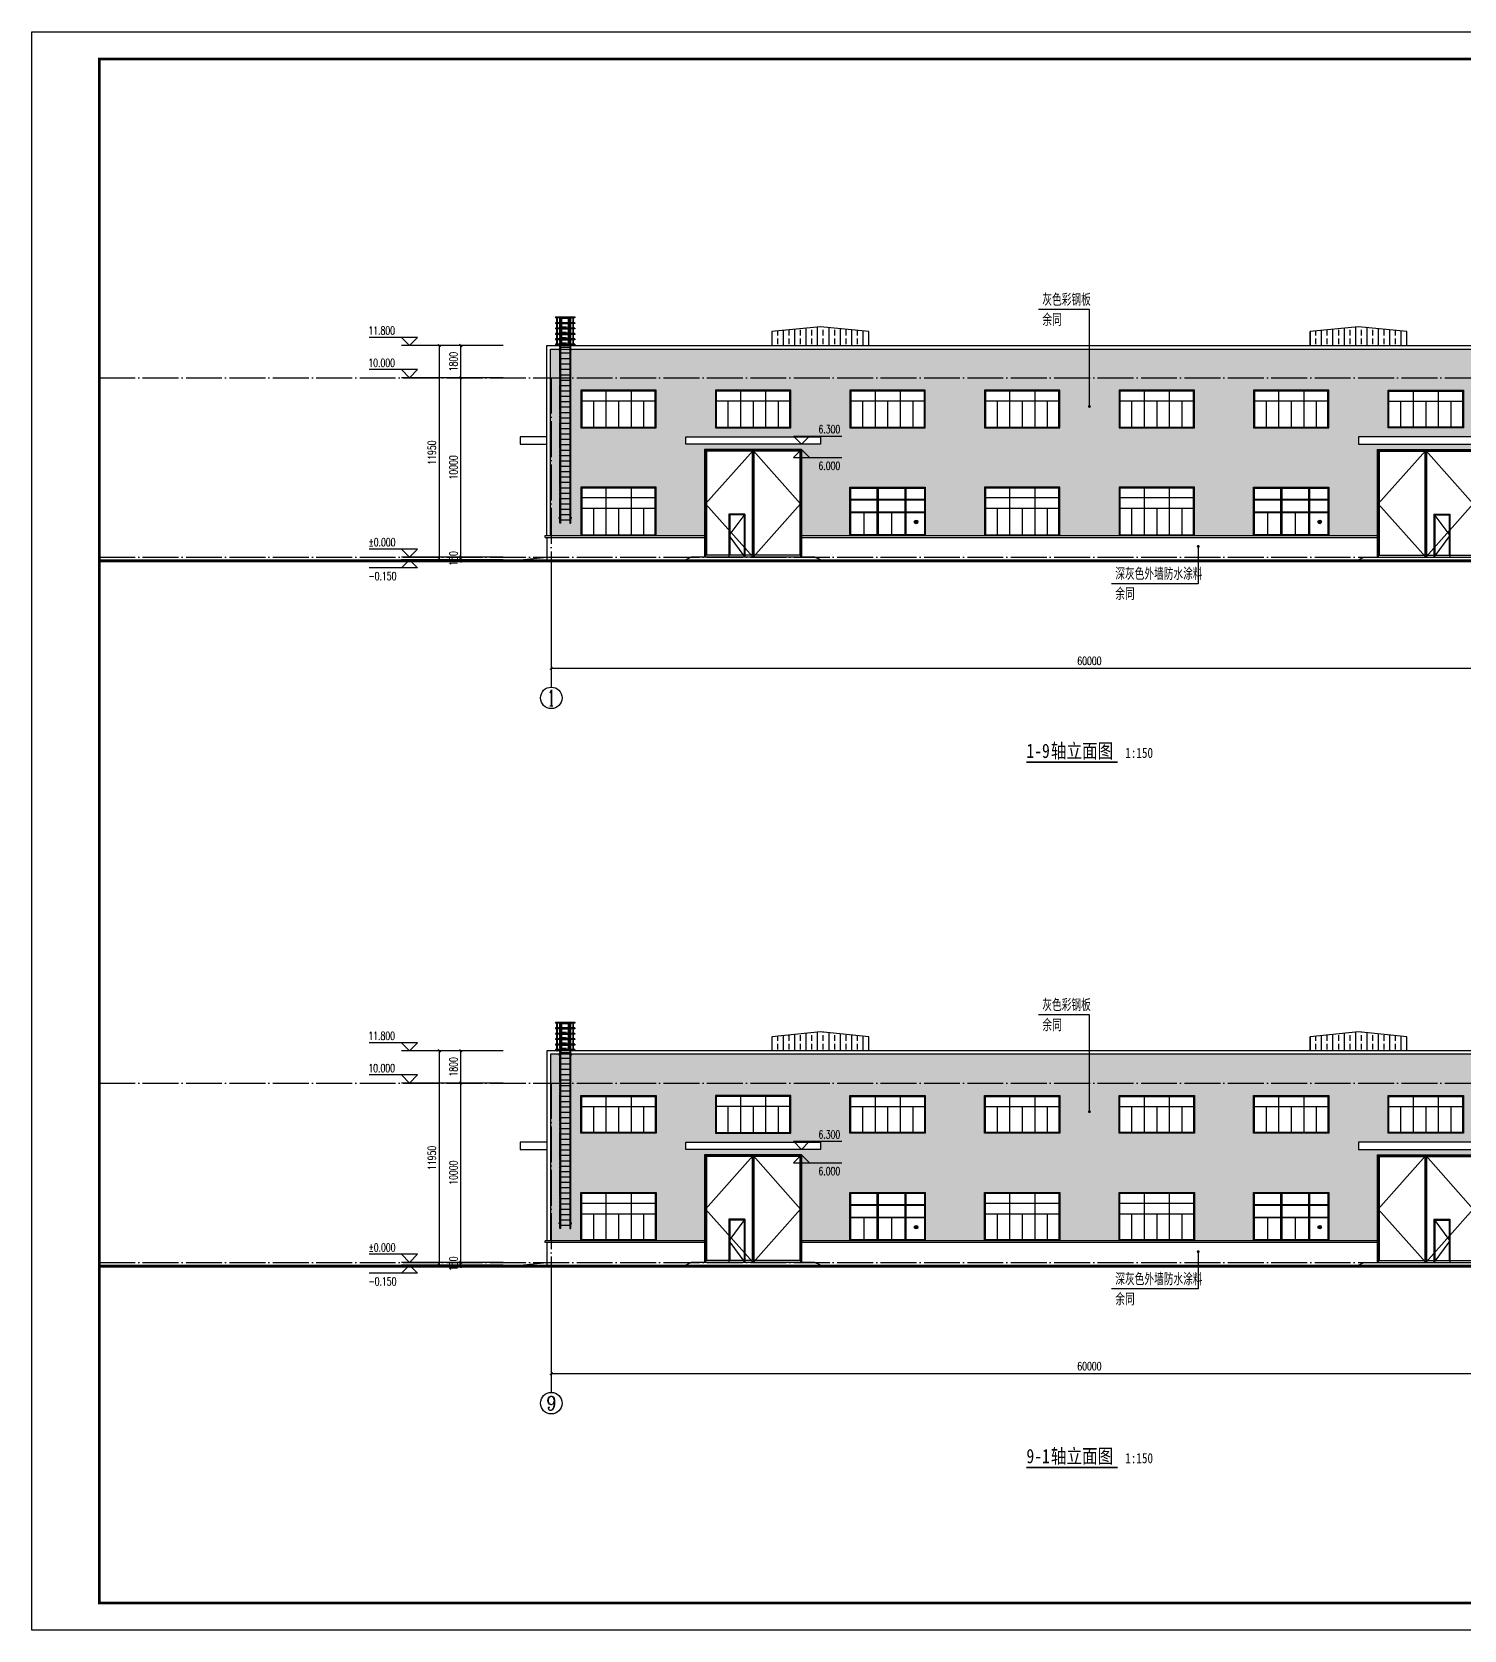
# Model space of a CAD drawing. Extents: x 14591016 to 15383666, y -730593 to -510197.
# Drawn here: x 15126366 to 15206200, y -662043 to -572943 of the extents above; entities that cross this region are included whole.
import ezdxf
from ezdxf.enums import TextEntityAlignment as Align

# ---------------------------------------------------------------- set-up
doc = ezdxf.new("R2010")
doc.units = 0
doc.header["$LTSCALE"] = 1000
doc.header["$MEASUREMENT"] = 0
doc.linetypes.add('DASHED', pattern=[0.75, 0.5, -0.25])
doc.linetypes.add('DOTE', pattern=[2.42, 2, -0.2, 0.02, -0.2])
for name, color, linetype in [('AXIS', 3, 'Continuous'), ('AXIS_TEXT', 7, 'Continuous'), ('DIM_LEAD', 3, 'Continuous'), ('DIM_SYMB', 3, 'Continuous'), ('DOTE', 1, 'DOTE'), ('PUB_DIM', 3, 'Continuous'), ('PUB_TEXT', 7, 'Continuous'), ('TK', 4, 'Continuous'), ('WINDOW', 4, 'Continuous'), ('填充', 251, 'Continuous')]:
    doc.layers.add(name, color=color, linetype=linetype)
doc.styles.add('_TCH_AXIS', font='COMPLEX', dxfattribs={"bigfont": 'GBCBIG'})
doc.styles.add('_TCH_DIM', font='SIMPLEX', dxfattribs={"bigfont": 'GBCBIG'})
doc.styles.add('_TCH_DIM_T3', font='SIMPLEX', dxfattribs={"width": 0.705882, "bigfont": 'GBCBIG'})
doc.styles.add('COMPLEX', font='COMPLEX')
doc.styles.add('YAYA', font='', dxfattribs={"width": 0.8, "height": 1})
doc.styles.get('YAYA').set_extended_font_data('SimSun')
doc.dimstyles.new('_TCH_ARCH&&150', dxfattribs={"dimtxt": 446.25, "dimasz": 150, "dimexe": 375, "dimexo": 450, "dimgap": 189.375, "dimtad": 1, "dimdec": 0, "dimzin": 0, "dimdsep": 46, "dimtxsty": '_TCH_DIM_T3', "dimblk": 'ARCHTICK', "dimcen": 0.09, "dimclrt": 7, "dimazin": 2, "dimtfac": 1, "dimtdec": 0, "dimtix": 1, "dimtmove": 2, "dimatfit": 3, "dimfxl": 0, "dimtolj": 1, "dimtzin": 0, "dimarcsym": 0})
pattern_1 = [(90, (0, 0), (-635, 6e-14), []), (90, (317.5, 317.5), (-635, 6e-14), [317.5, -158.75])]

# ---------------------------------------------------------------- blocks, each defined once
blk = doc.blocks.new('1111')
blk.add_lwpolyline([(-4200, 0), (0, 0), (0, -2700), (-4200, -2700)], close=True)
at = {"layer": 'WINDOW'}
for p, q in [((-4150, -600), (-50, -600)), ((-2800, -50), (-2800, -2650)), ((-1400, -50), (-1400, -2650)), ((-4150, -1200), (-50, -1200)), ((-3500, -1200), (-3500, -2650)), ((-2100, -1200), (-2100, -2650)), ((-700, -1200), (-700, -2650))]:
    blk.add_line(p, q, dxfattribs=at)
blk.add_lwpolyline([(-4150, -50), (-50, -50), (-50, -2650), (-4150, -2650)], close=True, dxfattribs=at)
blk = doc.blocks.new('222222')
blk.add_lwpolyline([(-4200, 0), (0, 0), (0, -2100), (-4200, -2100)], close=True)
at = {"layer": 'WINDOW'}
for p, q in [((-4150, -600), (-50, -600)), ((-3500, -600), (-3500, -2050)), ((-2800, -50), (-2800, -2050)), ((-2100, -600), (-2100, -2050)), ((-1400, -50), (-1400, -2050)), ((-700, -600), (-700, -2050))]:
    blk.add_line(p, q, dxfattribs=at)
blk.add_lwpolyline([(-4150, -50), (-50, -50), (-50, -2050), (-4150, -2050)], close=True, dxfattribs=at)
blk = doc.blocks.new('A$C6FA958B4')
for p, q in [((-474, 38771), (4926, 38771)), ((-474, 38771), (-474, 32771)), ((4926, 38771), (4926, 32771))]:
    blk.add_line(p, q)
at = {"color": 4}
for p, q in [((-424, 38721), (4876, 38721)), ((-424, 38721), (-424, 32771)), ((-374, 38671), (2176, 38671)), ((-374, 38671), (-374, 32871)), ((2176, 38671), (2176, 32871)), ((2226, 38721), (2226, 32771)), ((2276, 38671), (2276, 35171)), ((2276, 38671), (4826, 38671)), ((4826, 38671), (4826, 32871)), ((4876, 38721), (4876, 32771)), ((2276, 35171), (2276, 32871)), ((2676, 35171), (3576, 35171)), ((2676, 35171), (2676, 32771)), ((2726, 35121), (3526, 35121)), ((2726, 35121), (2726, 32871)), ((3526, 35121), (3526, 32871)), ((3576, 35171), (3576, 32771)), ((-1224, 32771), (5676, 32771)), ((-374, 32871), (2176, 32871)), ((2276, 32871), (2676, 32871)), ((2726, 32871), (3226, 32871)), ((3226, 32871), (3526, 32871)), ((3576, 32871), (4826, 32871))]:
    blk.add_line(p, q, dxfattribs=at)
at = {"ltscale": 0.5}
blk.add_lwpolyline([(-1524, 39071), (5976, 39071), (5976, 39471), (-1524, 39471)], close=True, dxfattribs=at)
at = {"color": 4}
for points in [[(2226, 38721), (-424, 35746), (2226, 32771), (4876, 35746), (2226, 38721)], [(2676, 35171), (3576, 33971), (2676, 32771)]]:
    blk.add_lwpolyline(points, dxfattribs=at)
blk.add_lwpolyline([(-1524, 32621), (-1224, 32771), (5676, 32771), (5976, 32621)])
blk = doc.blocks.new('ertetrtew')
for p, q in [((15134773, -236002), (15135841, -236002)), ((15134773, -236002), (15134773, -236059)), ((15135841, -236059), (15134773, -236059)), ((15134842, -236334), (15134842, -236059)), ((15134872, -236334), (15134872, -236059)), ((15135000, -236002), (15135000, -237671)), ((15135057, -237671), (15135057, -236002)), ((15135089, -236334), (15135089, -236059)), ((15135119, -236334), (15135119, -236059)), ((15135495, -236334), (15135495, -236059)), ((15135525, -236334), (15135525, -236059)), ((15135557, -236002), (15135557, -237671)), ((15135614, -237671), (15135614, -236002)), ((15135742, -236334), (15135742, -236059)), ((15135772, -236334), (15135772, -236059)), ((15135841, -236002), (15135841, -236059)), ((15135841, -236334), (15134773, -236334)), ((15134773, -236334), (15134773, -236384)), ((15135841, -236384), (15134773, -236384)), ((15135841, -236634), (15134773, -236634)), ((15134773, -236634), (15134773, -236684)), ((15135841, -236684), (15134773, -236684)), ((15135841, -236934), (15134773, -236934)), ((15134773, -236934), (15134773, -236984)), ((15135841, -236984), (15134773, -236984)), ((15134842, -236634), (15134842, -236384)), ((15134842, -236934), (15134842, -236684)), ((15134842, -237234), (15134842, -236984)), ((15134872, -236634), (15134872, -236384)), ((15134872, -236934), (15134872, -236684)), ((15134872, -237234), (15134872, -236984)), ((15135089, -236634), (15135089, -236384)), ((15135089, -236934), (15135089, -236684)), ((15135089, -237234), (15135089, -236984)), ((15135119, -236634), (15135119, -236384)), ((15135119, -236934), (15135119, -236684)), ((15135119, -237234), (15135119, -236984)), ((15135495, -236634), (15135495, -236384)), ((15135495, -236934), (15135495, -236684)), ((15135495, -237234), (15135495, -236984)), ((15135525, -236634), (15135525, -236384)), ((15135525, -236934), (15135525, -236684)), ((15135525, -237234), (15135525, -236984)), ((15135742, -236634), (15135742, -236384)), ((15135742, -236934), (15135742, -236684)), ((15135742, -237234), (15135742, -236984)), ((15135772, -236634), (15135772, -236384)), ((15135772, -236934), (15135772, -236684)), ((15135772, -237234), (15135772, -236984)), ((15135841, -236334), (15135841, -236384)), ((15135841, -236634), (15135841, -236684)), ((15135841, -236934), (15135841, -236984)), ((15135841, -237234), (15134773, -237234)), ((15134773, -237234), (15134773, -237284)), ((15135841, -237284), (15134773, -237284)), ((15135841, -237534), (15134773, -237534)), ((15134773, -237534), (15134773, -237584)), ((15135841, -237584), (15134773, -237584)), ((15134842, -237534), (15134842, -237284)), ((15134842, -237602), (15134842, -237584)), ((15134842, -237602), (15134872, -237602)), ((15134872, -237534), (15134872, -237284)), ((15134872, -237602), (15134872, -237584)), ((15135000, -237671), (15135000, -247514)), ((15135057, -247515), (15135057, -237671)), ((15135089, -237534), (15135089, -237284)), ((15135089, -237602), (15135089, -237584)), ((15135089, -237602), (15135119, -237602)), ((15135119, -237534), (15135119, -237284)), ((15135119, -237602), (15135119, -237584)), ((15135495, -237534), (15135495, -237284)), ((15135495, -237602), (15135495, -237584)), ((15135525, -237602), (15135495, -237602)), ((15135525, -237534), (15135525, -237284)), ((15135525, -237602), (15135525, -237584)), ((15135557, -237671), (15135557, -247515)), ((15135614, -247514), (15135614, -237671)), ((15135742, -237534), (15135742, -237284)), ((15135742, -237602), (15135742, -237584)), ((15135772, -237602), (15135742, -237602)), ((15135772, -237534), (15135772, -237284)), ((15135772, -237602), (15135772, -237584)), ((15135841, -237234), (15135841, -237284)), ((15135841, -237534), (15135841, -237584)), ((15135057, -247515), (15135001, -247515)), ((15135557, -247515), (15135613, -247515))]:
    blk.add_line(p, q)
at = {"linetype": 'DASHED', "ltscale": 0.1}
for p, q in [((15134773, -236009), (15135841, -236009)), ((15135007, -237671), (15135007, -236002)), ((15135607, -236002), (15135607, -237671)), ((15135000, -236384), (15135000, -236634)), ((15135000, -236684), (15135000, -236934)), ((15135000, -236984), (15135000, -237234)), ((15135007, -236384), (15135007, -236634)), ((15135007, -236684), (15135007, -236934)), ((15135007, -236984), (15135007, -237234)), ((15135057, -236384), (15135057, -236634)), ((15135057, -236684), (15135057, -236934)), ((15135057, -236984), (15135057, -237234)), ((15135557, -236384), (15135557, -236634)), ((15135557, -236684), (15135557, -236934)), ((15135557, -236984), (15135557, -237234)), ((15135607, -236384), (15135607, -236634)), ((15135607, -236684), (15135607, -236934)), ((15135607, -236984), (15135607, -237234)), ((15135614, -236634), (15135614, -236384)), ((15135614, -236934), (15135614, -236684)), ((15135614, -237234), (15135614, -236984)), ((15135000, -237284), (15135000, -237534)), ((15135007, -237284), (15135007, -237534)), ((15135007, -247515), (15135007, -237671)), ((15135057, -237284), (15135057, -237534)), ((15135557, -237284), (15135557, -237534)), ((15135607, -237284), (15135607, -237534)), ((15135607, -237671), (15135607, -247515)), ((15135614, -237534), (15135614, -237284))]:
    blk.add_line(p, q, dxfattribs=at)
for points in [[(15134939, -236053), (15134983, -236053), (15134983, -236123)], [(15135557, -236103), (15135057, -236103)], [(15135673, -236053), (15135629, -236053), (15135629, -236123)], [(15135557, -236403), (15135057, -236403)], [(15135089, -236584), (15135057, -236584)], [(15135557, -236703), (15135057, -236703)], [(15135089, -236884), (15135057, -236884)], [(15135557, -237003), (15135057, -237003)], [(15135557, -236584), (15135525, -236584)], [(15135557, -236884), (15135525, -236884)], [(15134939, -237822), (15134983, -237822), (15134983, -237892)], [(15135089, -237184), (15135057, -237184)], [(15135557, -237303), (15135057, -237303)], [(15135089, -237484), (15135057, -237484)], [(15135557, -237603), (15135057, -237603)], [(15135557, -237603), (15135057, -237603)], [(15135557, -237714), (15135057, -237714)], [(15135557, -237184), (15135525, -237184)], [(15135557, -237484), (15135525, -237484)], [(15135673, -237822), (15135629, -237822), (15135629, -237892)], [(15135557, -238034), (15135057, -238034)], [(15135557, -238353), (15135057, -238353)], [(15135557, -238653), (15135057, -238653)], [(15135557, -238953), (15135057, -238953)], [(15135557, -239253), (15135057, -239253)], [(15135557, -239553), (15135057, -239553)], [(15135557, -239853), (15135057, -239853)], [(15135557, -240153), (15135057, -240153)], [(15135557, -240453), (15135057, -240453)], [(15135557, -240753), (15135057, -240753)], [(15135557, -241053), (15135057, -241053)], [(15135557, -241353), (15135057, -241353)], [(15135557, -241653), (15135057, -241653)], [(15135557, -241953), (15135057, -241953)], [(15135557, -242253), (15135057, -242253)], [(15135557, -242553), (15135057, -242553)], [(15135557, -242853), (15135057, -242853)], [(15135557, -243153), (15135057, -243153)], [(15135557, -243453), (15135057, -243453)], [(15135557, -243753), (15135057, -243753)], [(15135557, -244053), (15135057, -244053)], [(15135557, -244353), (15135057, -244353)], [(15135557, -244653), (15135057, -244653)], [(15135557, -244953), (15135057, -244953)], [(15135557, -245253), (15135057, -245253)], [(15135557, -245553), (15135057, -245553)], [(15135557, -245853), (15135057, -245853)], [(15135557, -246153), (15135057, -246153)], [(15135557, -246453), (15135057, -246453)], [(15135557, -246753), (15135057, -246753)], [(15134939, -247216), (15134983, -247216), (15134983, -247286)], [(15135557, -247053), (15135057, -247053)], [(15135557, -247353), (15135057, -247353)], [(15135673, -247216), (15135629, -247216), (15135629, -247286)]]:
    blk.add_lwpolyline(points)
for points in [[(15135495, -236584), (15135119, -236584)], [(15135495, -236884), (15135119, -236884)], [(15135495, -237184), (15135119, -237184)], [(15135495, -237484), (15135119, -237484)]]:
    blk.add_lwpolyline(points, dxfattribs=at)
for centre, start, end in [((15135001, -247514), 180, 270), ((15135613, -247514), 270, 0)]:
    blk.add_arc(centre, 1, start, end)
blk = doc.blocks.new('GeYuanFrame_28301341', base_point=(20.09, 4.53))
at = {"layer": 'TK'}
blk.add_lwpolyline([(20.09, 4.53), (20.09, 598.53), (861.09, 598.53), (861.09, 4.53)], close=True, dxfattribs=at)
at = {"layer": 'TK', "const_width": 1}
blk.add_lwpolyline([(45.09, 588.53), (851.09, 588.53), (851.09, 14.53), (45.09, 14.53)], close=True, dxfattribs=at)
blk = doc.blocks.new('_ArchTick')
at = {"color": 0, "linetype": 'ByBlock', "const_width": 0.4}
blk.add_lwpolyline([(-0.5, -0.5), (0.5, 0.5)], dxfattribs=at)
blk = doc.blocks.new('*D103')
at = {"layer": 'Defpoints', "color": 0}
for p in [(15150276, -602221), (15153076, -602221), (15153076, -602371)]:
    blk.add_point(p, dxfattribs=at)
at = {"layer": 'PUB_DIM', "color": 0, "lineweight": -2}
for p, q in [((15152626, -602221), (15149901, -602221)), ((15150276, -602221), (15150276, -602071)), ((15150276, -602371), (15150276, -602221)), ((15152626, -602371), (15149901, -602371)), ((15150276, -602371), (15150276, -602521))]:
    blk.add_line(p, q, dxfattribs=at)
at = {"layer": 'PUB_DIM', "color": 0, "lineweight": -2, "xscale": 150, "yscale": 150, "zscale": 150}
for p, rotation in [((15150276, -602221), 270), ((15150276, -602371), 90)]:
    blk.add_blockref('_ArchTick', p, dxfattribs=dict(at, rotation=rotation))
at = {"layer": 'PUB_DIM', "color": 7, "insert": (15149864, -602296), "char_height": 446.2, "attachment_point": 5, "rotation": 90, "style": '_TCH_DIM_T3'}
blk.add_mtext('\\A1;150', dxfattribs=at)
blk = doc.blocks.new('*D104')
at = {"layer": 'Defpoints', "color": 0}
for p in [(15150276, -592221), (15153076, -592221), (15153076, -602221)]:
    blk.add_point(p, dxfattribs=at)
at = {"layer": 'PUB_DIM', "color": 0, "lineweight": -2}
for p, q in [((15152626, -592221), (15149901, -592221)), ((15150276, -602221), (15150276, -592221)), ((15152626, -602221), (15149901, -602221))]:
    blk.add_line(p, q, dxfattribs=at)
at = {"layer": 'PUB_DIM', "color": 0, "lineweight": -2, "xscale": 150, "yscale": 150, "zscale": 150}
for p, rotation in [((15150276, -592221), 90), ((15150276, -602221), 270)]:
    blk.add_blockref('_ArchTick', p, dxfattribs=dict(at, rotation=rotation))
at = {"layer": 'PUB_DIM', "color": 7, "insert": (15149864, -597221), "char_height": 446.2, "attachment_point": 5, "rotation": 90, "style": '_TCH_DIM_T3'}
blk.add_mtext('\\A1;10000', dxfattribs=at)
blk = doc.blocks.new('*D105')
at = {"layer": 'Defpoints', "color": 0}
for p in [(15150276, -590421), (15153076, -590421), (15153076, -592221)]:
    blk.add_point(p, dxfattribs=at)
at = {"layer": 'PUB_DIM', "color": 0, "lineweight": -2}
for p, q in [((15152626, -590421), (15149901, -590421)), ((15150276, -592221), (15150276, -590421)), ((15152626, -592221), (15149901, -592221))]:
    blk.add_line(p, q, dxfattribs=at)
at = {"layer": 'PUB_DIM', "color": 0, "lineweight": -2, "xscale": 150, "yscale": 150, "zscale": 150}
for p, rotation in [((15150276, -590421), 90), ((15150276, -592221), 270)]:
    blk.add_blockref('_ArchTick', p, dxfattribs=dict(at, rotation=rotation))
at = {"layer": 'PUB_DIM', "color": 7, "insert": (15149864, -591321), "char_height": 446.2, "attachment_point": 5, "rotation": 90, "style": '_TCH_DIM_T3'}
blk.add_mtext('\\A1;1800', dxfattribs=at)
blk = doc.blocks.new('*D106')
at = {"layer": 'Defpoints', "color": 0}
for p in [(15149076, -590421), (15153076, -590421), (15153076, -602371)]:
    blk.add_point(p, dxfattribs=at)
at = {"layer": 'PUB_DIM', "color": 0, "lineweight": -2}
for p, q in [((15152626, -590421), (15148701, -590421)), ((15149076, -602371), (15149076, -590421)), ((15152626, -602371), (15148701, -602371))]:
    blk.add_line(p, q, dxfattribs=at)
at = {"layer": 'PUB_DIM', "color": 0, "lineweight": -2, "xscale": 150, "yscale": 150, "zscale": 150}
for p, rotation in [((15149076, -590421), 90), ((15149076, -602371), 270)]:
    blk.add_blockref('_ArchTick', p, dxfattribs=dict(at, rotation=rotation))
at = {"layer": 'PUB_DIM', "color": 7, "insert": (15148664, -596396), "char_height": 446.2, "attachment_point": 5, "rotation": 90, "style": '_TCH_DIM_T3'}
blk.add_mtext('\\A1;11950', dxfattribs=at)
blk = doc.blocks.new('_AXISO')
blk.add_circle((0, 0), 0.5)
at = {"layer": 'AXIS_TEXT', "style": 'COMPLEX', "width": 1.041667}
blk.add_attdef('A', text='', height=0.56, dxfattribs=at).set_placement((-0.25, -0.28), (0.25, -0.28), align=Align.FIT)
blk = doc.blocks.new('*D107')
at = {"layer": 'AXIS', "color": 0, "lineweight": -2}
for p, q in [((15155316, -603921), (15155316, -608796)), ((15215316, -603921), (15215316, -608796)), ((15155316, -608421), (15215316, -608421))]:
    blk.add_line(p, q, dxfattribs=at)
at = {"layer": 'Defpoints', "color": 0}
for p in [(15155316, -603471), (15215316, -603471), (15215316, -608421)]:
    blk.add_point(p, dxfattribs=at)
at = {"layer": 'AXIS', "color": 0, "lineweight": -2, "xscale": 150, "yscale": 150, "zscale": 150, "rotation": 180}
blk.add_blockref('_ArchTick', (15155316, -608421), dxfattribs=at)
at = {"layer": 'AXIS', "color": 0, "lineweight": -2, "xscale": 150, "yscale": 150, "zscale": 150}
blk.add_blockref('_ArchTick', (15215316, -608421), dxfattribs=at)
at = {"layer": 'AXIS', "color": 7, "insert": (15185316, -608008), "char_height": 446.2, "attachment_point": 5, "style": '_TCH_DIM_T3'}
blk.add_mtext('\\A1;60000', dxfattribs=at)
blk = doc.blocks.new('*D108')
at = {"layer": 'Defpoints', "color": 0}
for p in [(15150276, -641544), (15153076, -641544), (15153076, -641694)]:
    blk.add_point(p, dxfattribs=at)
at = {"layer": 'PUB_DIM', "color": 0, "lineweight": -2}
for p, q in [((15150276, -641544), (15150276, -641394)), ((15152626, -641544), (15149901, -641544)), ((15152626, -641694), (15149901, -641694)), ((15150276, -641694), (15150276, -641544)), ((15150276, -641694), (15150276, -641844))]:
    blk.add_line(p, q, dxfattribs=at)
at = {"layer": 'PUB_DIM', "color": 0, "lineweight": -2, "xscale": 150, "yscale": 150, "zscale": 150}
for p, rotation in [((15150276, -641544), 270), ((15150276, -641694), 90)]:
    blk.add_blockref('_ArchTick', p, dxfattribs=dict(at, rotation=rotation))
at = {"layer": 'PUB_DIM', "color": 7, "insert": (15149864, -641619), "char_height": 446.2, "attachment_point": 5, "rotation": 90, "style": '_TCH_DIM_T3'}
blk.add_mtext('\\A1;150', dxfattribs=at)
blk = doc.blocks.new('*D109')
at = {"layer": 'Defpoints', "color": 0}
for p in [(15150276, -631544), (15153076, -631544), (15153076, -641544)]:
    blk.add_point(p, dxfattribs=at)
at = {"layer": 'PUB_DIM', "color": 0, "lineweight": -2}
for p, q in [((15152626, -631544), (15149901, -631544)), ((15150276, -641544), (15150276, -631544)), ((15152626, -641544), (15149901, -641544))]:
    blk.add_line(p, q, dxfattribs=at)
at = {"layer": 'PUB_DIM', "color": 0, "lineweight": -2, "xscale": 150, "yscale": 150, "zscale": 150}
for p, rotation in [((15150276, -631544), 90), ((15150276, -641544), 270)]:
    blk.add_blockref('_ArchTick', p, dxfattribs=dict(at, rotation=rotation))
at = {"layer": 'PUB_DIM', "color": 7, "insert": (15149864, -636544), "char_height": 446.2, "attachment_point": 5, "rotation": 90, "style": '_TCH_DIM_T3'}
blk.add_mtext('\\A1;10000', dxfattribs=at)
blk = doc.blocks.new('*D110')
at = {"layer": 'Defpoints', "color": 0}
for p in [(15150276, -629744), (15153076, -629744), (15153076, -631544)]:
    blk.add_point(p, dxfattribs=at)
at = {"layer": 'PUB_DIM', "color": 0, "lineweight": -2}
for p, q in [((15152626, -629744), (15149901, -629744)), ((15150276, -631544), (15150276, -629744)), ((15152626, -631544), (15149901, -631544))]:
    blk.add_line(p, q, dxfattribs=at)
at = {"layer": 'PUB_DIM', "color": 0, "lineweight": -2, "xscale": 150, "yscale": 150, "zscale": 150}
for p, rotation in [((15150276, -629744), 90), ((15150276, -631544), 270)]:
    blk.add_blockref('_ArchTick', p, dxfattribs=dict(at, rotation=rotation))
at = {"layer": 'PUB_DIM', "color": 7, "insert": (15149864, -630644), "char_height": 446.2, "attachment_point": 5, "rotation": 90, "style": '_TCH_DIM_T3'}
blk.add_mtext('\\A1;1800', dxfattribs=at)
blk = doc.blocks.new('*D111')
at = {"layer": 'Defpoints', "color": 0}
for p in [(15149076, -629744), (15153076, -629744), (15153076, -641694)]:
    blk.add_point(p, dxfattribs=at)
at = {"layer": 'PUB_DIM', "color": 0, "lineweight": -2}
for p, q in [((15152626, -629744), (15148701, -629744)), ((15149076, -641694), (15149076, -629744)), ((15152626, -641694), (15148701, -641694))]:
    blk.add_line(p, q, dxfattribs=at)
at = {"layer": 'PUB_DIM', "color": 0, "lineweight": -2, "xscale": 150, "yscale": 150, "zscale": 150}
for p, rotation in [((15149076, -629744), 90), ((15149076, -641694), 270)]:
    blk.add_blockref('_ArchTick', p, dxfattribs=dict(at, rotation=rotation))
at = {"layer": 'PUB_DIM', "color": 7, "insert": (15148664, -635719), "char_height": 446.2, "attachment_point": 5, "rotation": 90, "style": '_TCH_DIM_T3'}
blk.add_mtext('\\A1;11950', dxfattribs=at)
blk = doc.blocks.new('*D112')
at = {"layer": 'AXIS', "color": 0, "lineweight": -2}
for p, q in [((15155316, -643244), (15155316, -648119)), ((15215316, -643244), (15215316, -648119)), ((15155316, -647744), (15215316, -647744))]:
    blk.add_line(p, q, dxfattribs=at)
at = {"layer": 'Defpoints', "color": 0}
for p in [(15155316, -642794), (15215316, -642794), (15215316, -647744)]:
    blk.add_point(p, dxfattribs=at)
at = {"layer": 'AXIS', "color": 0, "lineweight": -2, "xscale": 150, "yscale": 150, "zscale": 150, "rotation": 180}
blk.add_blockref('_ArchTick', (15155316, -647744), dxfattribs=at)
at = {"layer": 'AXIS', "color": 0, "lineweight": -2, "xscale": 150, "yscale": 150, "zscale": 150}
blk.add_blockref('_ArchTick', (15215316, -647744), dxfattribs=at)
at = {"layer": 'AXIS', "color": 7, "insert": (15185316, -647331), "char_height": 446.2, "attachment_point": 5, "style": '_TCH_DIM_T3'}
blk.add_mtext('\\A1;60000', dxfattribs=at)

msp = doc.modelspace()

# ---------------------------------------------------------------- hatches: boundary and pattern name
for points in [[(15175753.6, -600258.2, 1), (15175553.6, -600258.2, 1)], [(15198253.6, -600258.2, 1), (15198053.6, -600258.2, 1)], [(15175753.6, -639581.4, 1), (15175553.6, -639581.4, 1)], [(15198253.6, -639581.4, 1), (15198053.6, -639581.4, 1)]]:
    msp.add_hatch(color=1).paths.add_polyline_path(points)
at = {"layer": '填充'}
h = msp.add_hatch(dxfattribs=at)
h.set_pattern_fill('ANSI33,_O', color=251, scale=200, angle=45)
h.set_pattern_definition([(90, (16568434.4, 679016.9), (635, 6e-14), []), (90, (16568116.9, 679334.4), (635, 6e-14), [317.5, -158.75])])
h.paths.add_polyline_path([(15170316.1, -589374.5), (15173016.1, -589644.5), (15173016.1, -590420.7), (15167616.1, -590420.7), (15167616.1, -589644.5)])
h = msp.add_hatch(dxfattribs=at)
h.set_pattern_fill('ANSI33,_O', color=251, scale=200, angle=45)
h.set_pattern_definition([(90, (16598434.4, 679016.9), (635, 6e-14), []), (90, (16598116.9, 679334.4), (635, 6e-14), [317.5, -158.75])])
h.paths.add_polyline_path([(15200316.1, -589374.5), (15203016.1, -589644.5), (15203016.1, -590420.7), (15197616.1, -590420.7), (15197616.1, -589644.5)])
h = msp.add_hatch(dxfattribs=at)
h.set_pattern_fill('ANSI33,_O', color=251, scale=200, angle=45)
h.set_pattern_definition(pattern_1)
h.paths.add_polyline_path([(15201366.1, -596220.7), (15206766.1, -596220.7), (15206766.1, -601020.7), (15209466.1, -601020.7), (15209466.1, -598320.7), (15213666.1, -598320.7), (15213666.1, -601020.7), (15215356.1, -601020.7), (15215356.1, -590620.7), (15155276.1, -590620.7), (15155276.1, -601020.7), (15156966.1, -601020.7), (15156966.1, -598320.7), (15161166.1, -598320.7), (15161166.1, -601020.7), (15163866.1, -601020.7), (15163866.1, -596220.7), (15169266.1, -596220.7), (15169266.1, -601020.7), (15171966.1, -601020.7), (15171966.1, -598320.7), (15176166.1, -598320.7), (15176166.1, -601020.7), (15179466.1, -601020.7), (15179466.1, -598320.7), (15183666.1, -598320.7), (15183666.1, -601020.7), (15186966.1, -601020.7), (15186966.1, -598320.7), (15191166.1, -598320.7), (15191166.1, -601020.7), (15194466.1, -601020.7), (15194466.1, -598320.7), (15198666.1, -598320.7), (15198666.1, -601020.7), (15201366.1, -601020.7)])
h.paths.add_polyline_path([(15179466.1, -595020.7), (15179466.1, -592920.7), (15183666.1, -592920.7), (15183666.1, -595020.7)], flags=16)
h.paths.add_polyline_path([(15179516.1, -594970.7), (15179516.1, -592970.7), (15183616.1, -592970.7), (15183616.1, -594970.7)], flags=0)
h.paths.add_polyline_path([(15185316.1, -593860.7, -1), (15185316.1, -593780.7, -1)], flags=16)
h.paths.add_polyline_path([(15186966.1, -595020.7), (15186966.1, -592920.7), (15191166.1, -592920.7), (15191166.1, -595020.7)], flags=16)
h.paths.add_polyline_path([(15187016.1, -594970.7), (15187016.1, -592970.7), (15191116.1, -592970.7), (15191116.1, -594970.7)], flags=0)
h.paths.add_polyline_path([(15176166.1, -595020.7), (15171966.1, -595020.7), (15171966.1, -592920.7), (15176166.1, -592920.7)], flags=16)
h.paths.add_polyline_path([(15176116.1, -594970.7), (15172016.1, -594970.7), (15172016.1, -592970.7), (15176116.1, -592970.7)], flags=0)
h.paths.add_polyline_path([(15170316.1, -595920.7), (15162816.1, -595920.7), (15162816.1, -595520.7), (15170316.1, -595520.7)], flags=16)
h.paths.add_polyline_path([(15194466.1, -595020.7), (15194466.1, -592920.7), (15198666.1, -592920.7), (15198666.1, -595020.7)], flags=16)
h.paths.add_polyline_path([(15194516.1, -594970.7), (15194516.1, -592970.7), (15198616.1, -592970.7), (15198616.1, -594970.7)], flags=0)
h.paths.add_polyline_path([(15168666.1, -595020.7), (15164466.1, -595020.7), (15164466.1, -592920.7), (15168666.1, -592920.7)], flags=16)
h.paths.add_polyline_path([(15168616.1, -594970.7), (15164516.1, -594970.7), (15164516.1, -592970.7), (15168616.1, -592970.7)], flags=0)
h.paths.add_polyline_path([(15200316.1, -595920.7), (15200316.1, -595520.7), (15207816.1, -595520.7), (15207816.1, -595920.7)], flags=16)
h.paths.add_polyline_path([(15201966.1, -595020.7), (15201966.1, -592920.7), (15206166.1, -592920.7), (15206166.1, -595020.7)], flags=16)
h.paths.add_polyline_path([(15202016.1, -594970.7), (15202016.1, -592970.7), (15206116.1, -592970.7), (15206116.1, -594970.7)], flags=0)
h.paths.add_polyline_path([(15161166.1, -595020.7), (15156966.1, -595020.7), (15156966.1, -592920.7), (15161166.1, -592920.7)], flags=16)
h.paths.add_polyline_path([(15161116.1, -594970.7), (15157016.1, -594970.7), (15157016.1, -592970.7), (15161116.1, -592970.7)], flags=0)
h.paths.add_polyline_path([(15209466.1, -595020.7), (15209466.1, -592920.7), (15213666.1, -592920.7), (15213666.1, -595020.7)], flags=16)
h.paths.add_polyline_path([(15209516.1, -594970.7), (15209516.1, -592970.7), (15213616.1, -592970.7), (15213616.1, -594970.7)], flags=0)
h = msp.add_hatch(dxfattribs=at)
h.set_pattern_fill('ANSI33,_O', color=251, scale=200, angle=45)
h.set_pattern_definition([(90, (16568434.4, 639693.75), (635, 6e-14), []), (90, (16568116.9, 640011.25), (635, 6e-14), [317.5, -158.75])])
h.paths.add_polyline_path([(15170316.1, -628697.7), (15173016.1, -628967.7), (15173016.1, -629743.9), (15167616.1, -629743.9), (15167616.1, -628967.7)])
h = msp.add_hatch(dxfattribs=at)
h.set_pattern_fill('ANSI33,_O', color=251, scale=200, angle=45)
h.set_pattern_definition([(90, (16598434.4, 639693.75), (635, 6e-14), []), (90, (16598116.9, 640011.25), (635, 6e-14), [317.5, -158.75])])
h.paths.add_polyline_path([(15200316.1, -628697.7), (15203016.1, -628967.7), (15203016.1, -629743.9), (15197616.1, -629743.9), (15197616.1, -628967.7)])
h = msp.add_hatch(dxfattribs=at)
h.set_pattern_fill('ANSI33,_O', color=251, scale=200, angle=45)
h.set_pattern_definition(pattern_1)
h.paths.add_polyline_path([(15201366.1, -635543.9), (15206766.1, -635543.9), (15206766.1, -640343.9), (15209466.1, -640343.9), (15209466.1, -637643.9), (15213666.1, -637643.9), (15213666.1, -640343.9), (15215356.1, -640343.9), (15215356.1, -629943.9), (15185316.1, -629943.9), (15185316.1, -633183.9, -1), (15185316.1, -633103.9), (15185316.1, -629943.9), (15155276.1, -629943.9), (15155276.1, -640343.9), (15156966.1, -640343.9), (15156966.1, -637643.9), (15161166.1, -637643.9), (15161166.1, -640343.9), (15163866.1, -640343.9), (15163866.1, -635543.9), (15169266.1, -635543.9), (15169266.1, -640343.9), (15171966.1, -640343.9), (15171966.1, -637643.9), (15176166.1, -637643.9), (15176166.1, -640343.9), (15179466.1, -640343.9), (15179466.1, -637643.9), (15183666.1, -637643.9), (15183666.1, -640343.9), (15186966.1, -640343.9), (15186966.1, -637643.9), (15191166.1, -637643.9), (15191166.1, -640343.9), (15194466.1, -640343.9), (15194466.1, -637643.9), (15198666.1, -637643.9), (15198666.1, -640343.9), (15201366.1, -640343.9)])
h.paths.add_polyline_path([(15186966.1, -634343.9), (15186966.1, -632243.9), (15191166.1, -632243.9), (15191166.1, -634343.9)], flags=16)
h.paths.add_polyline_path([(15187016.1, -634293.9), (15187016.1, -632293.9), (15191116.1, -632293.9), (15191116.1, -634293.9)], flags=0)
h.paths.add_polyline_path([(15194466.1, -634343.9), (15194466.1, -632243.9), (15198666.1, -632243.9), (15198666.1, -634343.9)], flags=16)
h.paths.add_polyline_path([(15194516.1, -634293.9), (15194516.1, -632293.9), (15198616.1, -632293.9), (15198616.1, -634293.9)], flags=0)
h.paths.add_polyline_path([(15183666.1, -634343.9), (15179466.1, -634343.9), (15179466.1, -632243.9), (15183666.1, -632243.9)], flags=16)
h.paths.add_polyline_path([(15183616.1, -634293.9), (15179516.1, -634293.9), (15179516.1, -632293.9), (15183616.1, -632293.9)], flags=0)
h.paths.add_polyline_path([(15200316.1, -635243.9), (15200316.1, -634843.9), (15207816.1, -634843.9), (15207816.1, -635243.9)], flags=16)
h.paths.add_polyline_path([(15201966.1, -634343.9), (15201966.1, -632243.9), (15206166.1, -632243.9), (15206166.1, -634343.9)], flags=16)
h.paths.add_polyline_path([(15202016.1, -634293.9), (15202016.1, -632293.9), (15206116.1, -632293.9), (15206116.1, -634293.9)], flags=0)
h.paths.add_polyline_path([(15176166.1, -634343.9), (15171966.1, -634343.9), (15171966.1, -632243.9), (15176166.1, -632243.9)], flags=16)
h.paths.add_polyline_path([(15176116.1, -634293.9), (15172016.1, -634293.9), (15172016.1, -632293.9), (15176116.1, -632293.9)], flags=0)
h.paths.add_polyline_path([(15209466.1, -634343.9), (15209466.1, -632243.9), (15213666.1, -632243.9), (15213666.1, -634343.9)], flags=16)
h.paths.add_polyline_path([(15209516.1, -634293.9), (15209516.1, -632293.9), (15213616.1, -632293.9), (15213616.1, -634293.9)], flags=0)
h.paths.add_polyline_path([(15170316.1, -635243.9), (15162816.1, -635243.9), (15162816.1, -634843.9), (15170316.1, -634843.9)], flags=16)
h.paths.add_polyline_path([(15168666.1, -634343.9), (15164466.1, -634343.9), (15164466.1, -632243.9), (15168666.1, -632243.9)], flags=16)
h.paths.add_polyline_path([(15168616.1, -634293.9), (15164516.1, -634293.9), (15164516.1, -632293.9), (15168616.1, -632293.9)], flags=0)
h.paths.add_polyline_path([(15161166.1, -634343.9), (15156966.1, -634343.9), (15156966.1, -632243.9), (15161166.1, -632243.9)], flags=16)
h.paths.add_polyline_path([(15161116.1, -634293.9), (15157016.1, -634293.9), (15157016.1, -632293.9), (15161116.1, -632293.9)], flags=0)

# ---------------------------------------------------------------- linework, layer by layer
at = {"ltscale": 0.5}
for p, q in [((15154976.1, -601020.7), (15163866.1, -601020.7)), ((15154976.1, -601120.7), (15154976.1, -601020.7)), ((15154976.1, -601120.7), (15163866.1, -601120.7)), ((15155076.1, -601120.7), (15155076.1, -602370.7)), ((15169266.1, -601020.7), (15201366.1, -601020.7)), ((15169266.1, -601120.7), (15201366.1, -601120.7)), ((15153576.1, -602370.7), (15155076.1, -602220.7)), ((15130116.1, -602370.7), (15240516.1, -602370.7)), ((15130116.1, -602470.7), (15240516.1, -602470.7)), ((15163866.1, -640343.9), (15154976.1, -640343.9)), ((15154976.1, -640443.9), (15154976.1, -640343.9)), ((15163866.1, -640443.9), (15154976.1, -640443.9)), ((15155076.1, -640443.9), (15155076.1, -641693.9)), ((15201366.1, -640343.9), (15169266.1, -640343.9)), ((15201366.1, -640443.9), (15169266.1, -640443.9)), ((15130116.1, -641693.9), (15240516.1, -641693.9)), ((15130116.1, -641793.9), (15240516.1, -641793.9)), ((15153576.1, -641693.9), (15155076.1, -641543.9))]:
    msp.add_line(p, q, dxfattribs=at)
for points in [[(15173016.1, -590420.7), (15173016.1, -589644.5), (15170316.1, -589374.5), (15167616.1, -589644.5), (15167616.1, -590420.7)], [(15203016.1, -590420.7), (15203016.1, -589644.5), (15200316.1, -589374.5), (15197616.1, -589644.5), (15197616.1, -590420.7)], [(15173016.1, -629743.9), (15173016.1, -628967.7), (15170316.1, -628697.7), (15167616.1, -628967.7), (15167616.1, -629743.9)], [(15203016.1, -629743.9), (15203016.1, -628967.7), (15200316.1, -628697.7), (15197616.1, -628967.7), (15197616.1, -629743.9)]]:
    msp.add_lwpolyline(points)
for points in [[(15155076.1, -601020.7), (15155076.1, -590420.7), (15215556.1, -590420.7), (15215556.1, -601020.7)], [(15155276.1, -601020.7), (15155276.1, -590620.7), (15215356.1, -590620.7), (15215356.1, -601020.7)], [(15155076.1, -595520.7), (15153576.1, -595520.7), (15153576.1, -595920.7), (15155076.1, -595920.7)], [(15215556.1, -640343.9), (15215556.1, -629743.9), (15155076.1, -629743.9), (15155076.1, -640343.9)], [(15215356.1, -640343.9), (15215356.1, -629943.9), (15155276.1, -629943.9), (15155276.1, -640343.9)], [(15155076.1, -634843.9), (15153576.1, -634843.9), (15153576.1, -635243.9), (15155076.1, -635243.9)]]:
    msp.add_lwpolyline(points, dxfattribs=at)
at = {"ltscale": 0.5, "const_width": 100}
for points in [[(15130116.1, -602420.7), (15240516.1, -602420.7)], [(15130116.1, -641743.9), (15240516.1, -641743.9)]]:
    msp.add_lwpolyline(points, dxfattribs=at)
at = {"color": 1}
for centre in [(15175653.6, -600258.2), (15198153.6, -600258.2), (15175653.6, -639581.4), (15198153.6, -639581.4)]:
    msp.add_circle(centre, 100, dxfattribs=at)
at = {"layer": 'AXIS'}
for p, q in [((15155316.1, -603470.7), (15155316.1, -609470.7)), ((15155316.1, -642793.9), (15155316.1, -648793.9))]:
    msp.add_line(p, q, dxfattribs=at)
at = {"layer": 'DIM_LEAD'}
for p, q in [((15185316.1, -588420.7), (15182483.3, -588420.7)), ((15185316.1, -593820.7), (15185316.1, -588420.7)), ((15191382.9, -601626.7), (15191382.9, -603703.2)), ((15191382.9, -603703.2), (15186550, -603703.2)), ((15185316.1, -627743.9), (15182483.3, -627743.9)), ((15185316.1, -633143.9), (15185316.1, -627743.9)), ((15191382.9, -640949.8), (15191382.9, -643026.4)), ((15191382.9, -643026.4), (15186550, -643026.4))]:
    msp.add_line(p, q, dxfattribs=at)
at = {"layer": 'DIM_LEAD', "const_width": 80}
for points in [[(15185316.1, -593860.7, 1), (15185316.1, -593780.7, 1)], [(15191382.9, -601586.7, 1), (15191382.9, -601666.7, 1)], [(15185316.1, -633183.9, 1), (15185316.1, -633103.9, 1)], [(15191382.9, -640909.8, 1), (15191382.9, -640989.8, 1)]]:
    msp.add_lwpolyline(points, format="xyb", close=True, dxfattribs=at)
at = {"layer": 'DIM_SYMB', "const_width": 105}
for points in [[(15181805.7, -613657.1), (15186892.7, -613657.1)], [(15181805.7, -652980.3), (15186892.7, -652980.3)]]:
    msp.add_lwpolyline(points, dxfattribs=at)
at = {"layer": 'DOTE'}
for p, q in [((15130116.1, -592220.7), (15240516.1, -592220.7)), ((15155316.1, -592220.7), (15155316.1, -603470.7)), ((15130116.1, -602220.7), (15240516.1, -602220.7)), ((15130116.1, -631543.9), (15240516.1, -631543.9)), ((15155316.1, -631543.9), (15155316.1, -642793.9)), ((15130116.1, -641543.9), (15240516.1, -641543.9))]:
    msp.add_line(p, q, dxfattribs=at)
at = {"layer": 'PUB_DIM'}
for p, q in [((15147864.9, -589970.7), (15145164.9, -589970.7)), ((15147414.9, -590420.7), (15146964.9, -589970.7)), ((15150276.1, -590420.7), (15146964.9, -590420.7)), ((15147414.9, -590420.7), (15147864.9, -589970.7)), ((15147864.9, -591770.7), (15145164.9, -591770.7)), ((15147414.9, -592220.7), (15146964.9, -591770.7)), ((15150276.1, -592220.7), (15146964.9, -592220.7)), ((15147414.9, -592220.7), (15147864.9, -591770.7)), ((15169266.1, -595920.7), (15168816.1, -595470.7)), ((15168816.1, -595470.7), (15171516.1, -595470.7)), ((15169266.1, -595920.7), (15169716.1, -595470.7)), ((15169266.1, -596220.7), (15168816.1, -596670.7)), ((15168816.1, -596670.7), (15171516.1, -596670.7)), ((15169266.1, -596220.7), (15169716.1, -596670.7)), ((15147864.9, -601770.7), (15145164.9, -601770.7)), ((15147414.9, -602220.7), (15146964.9, -601770.7)), ((15150276.1, -602220.7), (15146964.9, -602220.7)), ((15147414.9, -602220.7), (15147864.9, -601770.7)), ((15147864.9, -602820.7), (15145164.9, -602820.7)), ((15147414.9, -602370.7), (15146964.9, -602820.7)), ((15150276.1, -602370.7), (15146964.9, -602370.7)), ((15147414.9, -602370.7), (15147864.9, -602820.7)), ((15147864.9, -629293.9), (15145164.9, -629293.9)), ((15147414.9, -629743.9), (15146964.9, -629293.9)), ((15150276.1, -629743.9), (15146964.9, -629743.9)), ((15147414.9, -629743.9), (15147864.9, -629293.9)), ((15147864.9, -631093.9), (15145164.9, -631093.9)), ((15147414.9, -631543.9), (15146964.9, -631093.9)), ((15150276.1, -631543.9), (15146964.9, -631543.9)), ((15147414.9, -631543.9), (15147864.9, -631093.9)), ((15169266.1, -635243.9), (15168816.1, -634793.9)), ((15168816.1, -634793.9), (15171516.1, -634793.9)), ((15169266.1, -635243.9), (15169716.1, -634793.9)), ((15169266.1, -635543.9), (15168816.1, -635993.9)), ((15168816.1, -635993.9), (15171516.1, -635993.9)), ((15169266.1, -635543.9), (15169716.1, -635993.9)), ((15147864.9, -641093.9), (15145164.9, -641093.9)), ((15147414.9, -641543.9), (15146964.9, -641093.9)), ((15147414.9, -641543.9), (15147864.9, -641093.9)), ((15147864.9, -642143.9), (15145164.9, -642143.9)), ((15150276.1, -641543.9), (15146964.9, -641543.9)), ((15147414.9, -641693.9), (15146964.9, -642143.9)), ((15150276.1, -641693.9), (15146964.9, -641693.9)), ((15147414.9, -641693.9), (15147864.9, -642143.9))]:
    msp.add_line(p, q, dxfattribs=at)
at = {"layer": 'WINDOW'}
for p, q in [((15172741.1, -599745.7), (15172741.1, -600970.7)), ((15174291.1, -599745.7), (15174291.1, -600970.7)), ((15195241.1, -599745.7), (15195241.1, -600970.7)), ((15196791.1, -599745.7), (15196791.1, -600970.7)), ((15172741.1, -639068.9), (15172741.1, -640293.9)), ((15174291.1, -639068.9), (15174291.1, -640293.9)), ((15195241.1, -639068.9), (15195241.1, -640293.9)), ((15196791.1, -639068.9), (15196791.1, -640293.9))]:
    msp.add_line(p, q, dxfattribs=at)
for points in [[(15171966.1, -598320.7), (15176166.1, -598320.7), (15176166.1, -601020.7), (15171966.1, -601020.7)], [(15172016.1, -598370.7), (15176116.1, -598370.7), (15176116.1, -600970.7), (15172016.1, -600970.7)], [(15173491.1, -598370.7), (15173541.1, -598370.7), (15173541.1, -600970.7), (15173491.1, -600970.7)], [(15175041.1, -598370.7), (15175091.1, -598370.7), (15175091.1, -600970.7), (15175041.1, -600970.7)], [(15194466.1, -598320.7), (15198666.1, -598320.7), (15198666.1, -601020.7), (15194466.1, -601020.7)], [(15194516.1, -598370.7), (15198616.1, -598370.7), (15198616.1, -600970.7), (15194516.1, -600970.7)], [(15195991.1, -598370.7), (15196041.1, -598370.7), (15196041.1, -600970.7), (15195991.1, -600970.7)], [(15197541.1, -598370.7), (15197591.1, -598370.7), (15197591.1, -600970.7), (15197541.1, -600970.7)], [(15176116.1, -599045.7), (15172016.1, -599045.7), (15172016.1, -598995.7), (15176116.1, -598995.7)], [(15198616.1, -599045.7), (15194516.1, -599045.7), (15194516.1, -598995.7), (15198616.1, -598995.7)], [(15176116.1, -599745.7), (15172016.1, -599745.7), (15172016.1, -599695.7), (15176116.1, -599695.7)], [(15198616.1, -599745.7), (15194516.1, -599745.7), (15194516.1, -599695.7), (15198616.1, -599695.7)], [(15171966.1, -637643.9), (15176166.1, -637643.9), (15176166.1, -640343.9), (15171966.1, -640343.9)], [(15172016.1, -637693.9), (15176116.1, -637693.9), (15176116.1, -640293.9), (15172016.1, -640293.9)], [(15173491.1, -637693.9), (15173541.1, -637693.9), (15173541.1, -640293.9), (15173491.1, -640293.9)], [(15175041.1, -637693.9), (15175091.1, -637693.9), (15175091.1, -640293.9), (15175041.1, -640293.9)], [(15194466.1, -637643.9), (15198666.1, -637643.9), (15198666.1, -640343.9), (15194466.1, -640343.9)], [(15194516.1, -637693.9), (15198616.1, -637693.9), (15198616.1, -640293.9), (15194516.1, -640293.9)], [(15195991.1, -637693.9), (15196041.1, -637693.9), (15196041.1, -640293.9), (15195991.1, -640293.9)], [(15197541.1, -637693.9), (15197591.1, -637693.9), (15197591.1, -640293.9), (15197541.1, -640293.9)], [(15176116.1, -638368.9), (15172016.1, -638368.9), (15172016.1, -638318.9), (15176116.1, -638318.9)], [(15198616.1, -638368.9), (15194516.1, -638368.9), (15194516.1, -638318.9), (15198616.1, -638318.9)], [(15176116.1, -639068.9), (15172016.1, -639068.9), (15172016.1, -639018.9), (15176116.1, -639018.9)], [(15198616.1, -639068.9), (15194516.1, -639068.9), (15194516.1, -639018.9), (15198616.1, -639018.9)]]:
    msp.add_lwpolyline(points, close=True, dxfattribs=at)

# ---------------------------------------------------------------- block references
at = {"xscale": 150, "yscale": 150, "zscale": 150}
msp.add_blockref('GeYuanFrame_28301341', (15126366.1, -662042.5), dxfattribs=at)
for name, p in [('ertetrtew', (20786.1, -352817.3)), ('222222', (15206166.1, -592920.7)), ('ertetrtew', (20786.1, -392140.5)), ('222222', (15161166.1, -632243.9)), ('222222', (15176166.1, -632243.9)), ('222222', (15183666.1, -632243.9)), ('222222', (15191166.1, -632243.9)), ('222222', (15198666.1, -632243.9)), ('222222', (15206166.1, -632243.9)), ('1111', (15161166.1, -637643.9)), ('1111', (15183666.1, -637643.9)), ('1111', (15191166.1, -637643.9))]:
    msp.add_blockref(name, p)
at = {"xscale": -1}
for name, p in [('222222', (15156966.1, -592920.7)), ('222222', (15164466.1, -592920.7)), ('222222', (15171966.1, -592920.7)), ('222222', (15179466.1, -592920.7)), ('222222', (15186966.1, -592920.7)), ('222222', (15194466.1, -592920.7)), ('1111', (15156966.1, -598320.7)), ('1111', (15179466.1, -598320.7)), ('1111', (15186966.1, -598320.7)), ('222222', (15164466.1, -632243.9))]:
    msp.add_blockref(name, p, dxfattribs=at)
at = {"ltscale": 0.5, "xscale": -1}
for p in [(15168791.8, -634991.6), (15168791.8, -674314.7)]:
    msp.add_blockref('A$C6FA958B4', p, dxfattribs=at)
at = {"ltscale": 0.5}
for p in [(15201840.4, -634991.6), (15201840.4, -674314.7)]:
    msp.add_blockref('A$C6FA958B4', p, dxfattribs=at)
at = {"layer": 'AXIS'}
ref = msp.add_blockref('_AXISO', (15155316.1, -610070.7), dxfattribs=dict(at, xscale=1200, yscale=1200, zscale=1200))
ref.add_attrib('A', '1', dxfattribs={"layer": 'AXIS_TEXT', "ltscale": 0.5, "height": 882.4, "style": '_TCH_AXIS'}).set_placement((15155127.1, -610511.9), (15155505.2, -610511.9), align=Align.FIT)
ref = msp.add_blockref('_AXISO', (15155316.1, -649393.9), dxfattribs=dict(at, xscale=1200, yscale=1200, zscale=1200))
ref.add_attrib('A', '9', dxfattribs={"layer": 'AXIS_TEXT', "ltscale": 0.5, "height": 798.8, "style": '_TCH_AXIS'}).set_placement((15155049.9, -649793.3), (15155582.4, -649793.3), align=Align.FIT)

# ---------------------------------------------------------------- texts
at = {"layer": 'PUB_TEXT', "style": '_TCH_DIM'}
for s, p in [('灰色彩钢板', (15182693.3, -588210.7)), ('余同', (15182693.3, -589330.7)), ('深灰色外墙防水涂料', (15186760, -603493.2)), ('余同', (15186760, -604613.2)), ('灰色彩钢板', (15182693.3, -627533.9)), ('余同', (15182693.3, -628653.9)), ('深灰色外墙防水涂料', (15186760, -642816.4)), ('余同', (15186760, -643936.4))]:
    msp.add_text(s, height=675.18, dxfattribs=at).set_placement(p)
at = {"layer": 'PUB_TEXT'}
for s, height, style, width, p in [('11.800', 446.25, '_TCH_DIM', 0.705882, (15145119.9, -589813.2)), ('10.000', 446.25, '_TCH_DIM', 0.705882, (15145119.9, -591613.2)), ('6.300', 446.25, '_TCH_DIM', 0.705882, (15170211.1, -595313.2)), ('6.000', 446.25, '_TCH_DIM', 0.705882, (15170211.1, -597353.2)), ('%%P0.000', 446.25, '_TCH_DIM', 0.705882, (15145119.9, -601613.2)), ('-0.150', 446.25, '_TCH_DIM', 0.705882, (15145119.9, -603503.2)), ('1-9', 797.47, 'YAYA', 0.8, (15181805.7, -613420.7)), ('轴立面图', 797.47, 'YAYA', 0.8, (15183166.7, -613420.7)), ('1:150', 569.62, 'YAYA', 0.8, (15187312.7, -613420.7)), ('11.800', 446.25, '_TCH_DIM', 0.705882, (15145119.9, -629136.4)), ('10.000', 446.25, '_TCH_DIM', 0.705882, (15145119.9, -630936.4)), ('6.300', 446.25, '_TCH_DIM', 0.705882, (15170211.1, -634636.4)), ('6.000', 446.25, '_TCH_DIM', 0.705882, (15170211.1, -636676.4)), ('%%P0.000', 446.25, '_TCH_DIM', 0.705882, (15145119.9, -640936.4)), ('-0.150', 446.25, '_TCH_DIM', 0.705882, (15145119.9, -642826.4)), ('9-1', 797.47, 'YAYA', 0.8, (15181805.7, -652743.9)), ('轴立面图', 797.47, 'YAYA', 0.8, (15183166.7, -652743.9)), ('1:150', 569.62, 'YAYA', 0.8, (15187312.7, -652743.9))]:
    msp.add_text(s, height=height, dxfattribs=dict(at, style=style, width=width)).set_placement(p)

# ---------------------------------------------------------------- dimensions: what is measured, and where the dimension line sits
at = {"layer": 'AXIS'}
for p1, p2, picture, middle in [((15155316.1, -603470.7), (15215316.1, -603470.7), '*D107', (15185316.1, -608008.2)), ((15155316.1, -642793.9), (15215316.1, -642793.9), '*D112', (15185316.1, -647331.4))]:
    dim = msp.add_aligned_dim(p1=p1, p2=p2, distance=-4950, text='60000', dimstyle='_TCH_ARCH&&150', dxfattribs=at)
    dim.commit()
    dim.dimension.update_dxf_attribs({"geometry": picture, "text_midpoint": middle})
at = {"layer": 'PUB_DIM'}
for p1, p2, distance, text, picture, middle in [((15153076.1, -602370.7), (15153076.1, -590420.7), 4000, '11950', '*D106', (15148663.6, -596395.7)), ((15153076.1, -592220.7), (15153076.1, -590420.7), 2800, '1800', '*D105', (15149863.6, -591320.7)), ((15153076.1, -602220.7), (15153076.1, -592220.7), 2800, '10000', '*D104', (15149863.6, -597220.7)), ((15153076.1, -602370.7), (15153076.1, -602220.7), 2800, '150', '*D103', (15149863.6, -602295.7)), ((15153076.1, -641693.9), (15153076.1, -629743.9), 4000, '11950', '*D111', (15148663.6, -635718.9)), ((15153076.1, -631543.9), (15153076.1, -629743.9), 2800, '1800', '*D110', (15149863.6, -630643.9)), ((15153076.1, -641543.9), (15153076.1, -631543.9), 2800, '10000', '*D109', (15149863.6, -636543.9)), ((15153076.1, -641693.9), (15153076.1, -641543.9), 2800, '150', '*D108', (15149863.6, -641618.9))]:
    dim = msp.add_aligned_dim(p1=p1, p2=p2, distance=distance, text=text, dimstyle='_TCH_ARCH&&150', dxfattribs=at)
    dim.commit()
    dim.dimension.update_dxf_attribs({"geometry": picture, "text_midpoint": middle})

doc.saveas('drawing.dxf')
